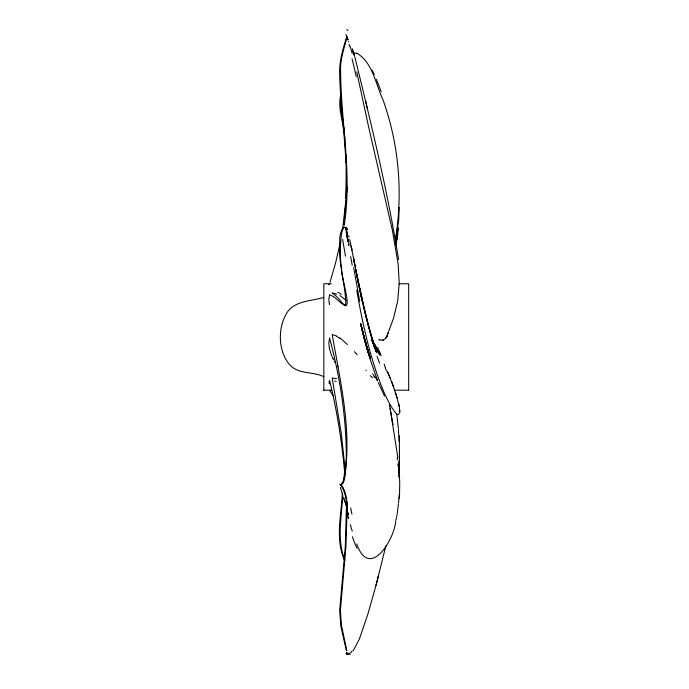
<?xml version="1.0" encoding="UTF-8"?>
<svg xmlns="http://www.w3.org/2000/svg" width="689" height="689" viewBox="0 0 689 689"><rect width="100%" height="100%" fill="white"/><g stroke="black" fill="none" stroke-linecap="round" stroke-linejoin="round"><path stroke-width="1.03" d="M399.224 413.607C397.777 417.448 393.428 409.645 392.342 408.267C385.349 397.114 380.707 384.703 376.435 372.31C367.366 345.611 361.553 317.948 356.721 290.207M346.911 186.9L346.765 192.283M399.465 462.948L399.37 435.844M399.758 412.771L399.284 406.596L396.037 394.289M399.465 498.474L399.741 482.179L398.742 465.893M345.792 198.535L346.352 168.719M399.112 494.668L398.587 502.841M345.689 503.47L347.859 515.148L347.049 509.274M398.587 465.953L398.897 461.01M345.792 201.007L342.571 230.092M348.091 241.236L348.083 239.703M345.689 228.025L347.859 241.641L347.213 235.974M344.888 212.436C350.15 166.48 340.883 120.747 339.651 74.894C339.066 62.044 342.666 49.754 346.446 37.671M348.066 241.615L347.144 234.811M398.776 472.663L399.422 463.783M344.81 213.366L344.345 218.947M347.144 509.266L348.066 515.122L348.066 513.262M343.82 224.709L344.104 221.737M344.87 468.882L343.716 480.354M342.795 495.417C341.623 516.655 336.594 539.676 344.853 560.054M344.569 478.45L344.784 476.34M398.483 503.831L397.243 513.408M342.347 493.212C341.279 515.329 335.026 539.84 344.733 560.794M387.735 333.338L387.64 334.044L393.531 318.335L397.674 301.059L399.224 283.11L398.173 264.326L392.342 230.066L368.684 127.224L356.721 71.785M340.745 98.768L340.685 107.725L343.449 124.347M344.233 225.372C352.406 173.37 340.659 121.307 340.59 69.296C340.349 58.109 344.526 47.627 346.989 36.982M398.647 227.844L395.805 244.793M395.253 240.625C403.151 193.488 399.077 144.578 382.912 99.56C375.651 84.153 372.594 62.199 356.721 53.131M395.891 244.328L397.725 234.122L395.787 244.836M348.091 39.85L347.049 37.361M396.115 237.162L398.75 219.662L399.146 207.467M396.597 517.026L397.097 514.339M340.047 243.889L335.267 264.18L329.945 282.326M395.874 520.496L396.433 517.921M387.468 334.983L387.64 334.079L385.668 338.204M340.65 95.151C337.317 110.516 344.931 125.674 344.87 141.09M385.892 545.714L375.953 585.547L367.909 613.951L359.408 638.953L353.302 650.597M329.497 338.445L328.825 343.001L329.29 347.635M395.693 521.358C393.944 540.624 369.321 580.078 356.721 543.905M329.497 295.176L328.825 299.396L329.29 303.625M375.953 585.547L378.554 575.591M386.977 336.361L385.857 337.989M329.144 381.129L329.29 383.678M352.234 650.864L350.331 653.198M385.392 338.497L384.979 338.902A12.652 8.75 42.7 0 1 384.006 339.634L383.773 339.78A3.195 1.981 22.3 0 1 383.282 339.953M323.839 297.424C310.799 301.394 292.791 300.525 285.797 314.787C281.103 323.374 279.648 333.433 280.681 343.096C281.853 351.95 285.177 360.941 292.015 366.996C301.059 374.161 313.771 371.733 323.839 376.702M382.541 340.056L380.354 339.996A12.876 10.447 50.5 0 1 379.863 339.884M331.357 283.765L323.839 283.765L323.839 390.362M399.017 283.765L408.68 283.765L408.68 390.362M323.839 390.189L331.357 390.189M394.719 390.189L408.68 390.189M332.503 378.14L336.645 378.614M348.066 654.55L345.99 653.516M379.863 339.935L378.812 339.746M347.816 654.464L347.049 654.05M347.781 654.533L347.144 654.05M332.503 334.716L336.645 335.956M332.503 293.066L336.645 294.143M329.6 294.78C336.034 296.856 339.927 303.453 345.792 305.933C345.938 284.557 337.653 262.431 339.815 240.452C338.936 238.11 342.666 221.126 346.446 229.601M339.884 295.564L346.266 300.378M376.022 377.934L373.981 376.616M332.227 293.006C334.415 294.634 336.465 296.434 338.42 298.32C357.445 323.313 339.074 272.792 341.822 267.616C339.522 267.599 339.264 215.063 346.972 229.945M339.884 337.817L347.437 344.526M329.084 284.617L329.161 284.686A14.994 2.162 75.9 0 1 329.342 284.738L328.877 284.368M354.422 351.666L355.645 353.009M355.946 353.354L357.221 354.775M347.712 39.833L347.015 37.025M338.041 366.772L337.61 366.203M372.594 373.722L375.548 377.916M377.494 380.698L376.409 379.157M329.643 390.387L333.028 395.529M335.173 362.603L334.372 361.26M372.37 340.547L375.806 346.946L372.456 340.607M371.784 339.436L373.24 342.14L371.604 339.048M371.672 339.186L374.101 343.733M333.657 359.942L333.132 358.917M373.722 342.933L378.278 351.786L374.549 344.5L376.642 348.556M379.079 353.414L376.168 347.635L379.872 355.042L376.961 349.22M373.593 344.311L375.359 348.083L373.498 344.078M384.488 396.089L378.313 382.584M372.12 70.183L374.213 74.498M377.744 350.796L378.519 352.38M373.111 343.286L374.342 345.844L372.206 341.417M333.011 358.668L332.434 357.419M372.999 342.976L374.48 346.197M372.947 342.889L374.36 345.981L372.396 341.486M373.671 344.44L376.125 350.245L372.301 340.805L374.282 345.938L372.568 341.511M375.212 347.893L373.231 343.406L374.36 345.981M387.296 371.259L392.291 383.437L397.131 397.872M377.753 347.549L378.003 348.134M378.252 348.712L378.502 349.289M346.524 503.383L346.98 505.123M390.25 378.201L387.562 371.81M378.976 350.417L379.208 350.968M372.706 342.037L374.497 346.378L372.275 340.995M376.358 79.313L381.25 91.715M379.432 351.519L379.88 352.596M332.02 356.437L331.745 355.748M380.095 353.121L381.112 355.688M375.841 349.84L373.059 342.76L376.754 352.57L372.448 340.831L376.642 352.639L372.551 340.702L375.272 348.694L373.869 344.758M373.059 342.76L375.066 347.885M345.99 34.45L347.816 39.333M377.538 380.672L368.977 355.713L361.346 326.689L365.799 344.052M346.515 227.938L346.688 228.49M391.628 381.689L393.652 387.149M331.495 355.093L331.047 353.836M373.162 342.795L376.022 350.606M370.355 358.056L369.39 355.412L370.294 357.901M370.277 357.849L368.004 351.45M366.694 347.402L370.424 358.358M369.735 356.385L367.323 349.168L368.675 353.354M373.223 342.674L375.961 350.667M348.539 41.443L348.712 41.951M369.054 354.404L362.5 331.555M352.225 48.841L354.602 56.205M361.803 328.567L370.363 358.409M343.596 497.613L344.931 501.704M373.894 344.646L375.849 350.572L372.491 340.142L375.204 348.591M344.061 499.034L345.353 503.065M384.212 364.257L385.332 367.711M369.054 354.49L365.928 344.543L368.83 353.784M330.832 353.199L330.375 351.769M342.175 493.419L340.375 487.424M352.51 49.703L354.344 55.404M366.694 347.187L368.925 354.18L366.057 345.206L369.554 356.135M371.862 338.178L374.549 346.619L372.491 340.142M395.469 392.506L396.003 394.237M373.111 342.114L374.334 346.059L371.078 335.302L373.731 344.087M385.444 368.072L385.978 369.812M368.589 353.13L365.092 341.529L367.134 348.488M352.234 531.193L350.331 524.656M350.331 46.955L352.234 53.492M367.737 350.468L368.339 352.441L362.991 333.476M372.241 339.229L369.657 330.22L372.809 341.193L369.097 328.291M386.176 370.484L386.365 371.138M354.852 57.015C371.225 124.08 387.683 191.353 398.604 259.529M330.152 351.02L329.695 349.357M329.6 338.041C339.953 377.098 346.446 417.474 346.317 457.927C345.378 466.737 346.481 477.132 341.133 484.634C339.212 485.271 339.66 483.377 340.934 485.306C344.784 491.205 346.326 498.319 346.67 505.287M364.214 338.213L367.435 349.461L363.68 336.266M367.909 323.796L370.742 334.105L365.747 315.467M363.491 335.388L365.273 342.106M364.464 339.229L360.648 323.503L363.981 337.309L361.062 325.32L362.259 330.444M363.508 306.217L367.194 321.065L357.979 281.052M364.627 310.877L368.934 327.611L364.18 309.077M348.729 235.604L349.125 237.18M329.6 380.561C337.162 411.454 342.157 442.975 344.81 474.661M329.592 348.953L329.471 348.445M362.345 330.78L364.093 337.946M365.075 312.685L355.688 269.253L361.785 298.819M361.914 328.963L363.172 334.199L361.484 327.146M362.69 302.747L361.045 295.503L363.913 307.957M365.583 100.766L367.478 109.034M349.685 239.548L351.76 249.254M346.756 228.782L346.817 229.549M362.543 302.135L359.365 287.769M362.164 300.473L357.186 277.004L358.461 283.377M399.284 406.596L398.587 403.375M348.539 517.379L348.712 518.154M361.225 296.382L358.151 281.913M351.226 246.722L354.551 263.396M351.063 245.921L351.967 250.228M346.696 652.716L346.817 653.379M353.905 260.054L356.911 275.652M356.127 271.604L357.712 279.7M355.248 266.901L353.724 259.064M353.543 258.074L354.783 264.559M332.227 334.665C340.495 382.688 352.699 432.253 343.906 480.931C342.984 487.114 338.049 481.723 342.657 486.718C345.129 491.576 346.61 496.958 346.817 502.41M347.049 505.502L347.015 507.492M347.816 513.779L345.99 502.841M389.474 404.865L393.006 424.725M352.234 265.343L350.641 256.609M390.06 408.146L397.897 457.703M332.227 378.132L341.313 433.751L345.525 472.869M348.539 244.595L348.712 245.628M347.816 240.013L345.99 227.327M347.153 235.569L347.049 234.82M343.906 127.439L344.13 129.101M347.394 232.727L347.471 233.313M396.821 414.589L398.354 428.627M346.446 650.76L340.934 626.757L339.643 610.532L345.318 546.386L346.386 508.224M347.015 653.525L346.937 652.526M397.217 457.978L397.45 460.002M397.88 464.059L398.087 466.1M346.817 232.822L346.722 231.917M346.817 507.138L346.722 506.019M345.051 143.174L345.516 149.1M346.817 650.76L341.417 625.069L340.409 610.514L345.947 546.411L347.032 511.186M398.595 472.232L398.75 474.282M398.449 429.652L399.112 441.563M398.802 475.307L398.922 477.348M347.015 233.123L346.937 231.332M399.801 411.798L399.706 409.662M345.861 154.715L346.205 162.759M377.047 356.394A64.025 18.293 67.8 0 1 379.63 363.422M349.056 244.948A66.764 11.05 79 0 1 348.35 240.53M345.508 256.127A90.578 14.219 79 0 1 342.648 239.376M353.638 267.478A134.656 3.531 79.6 0 1 359.684 301.351M346.955 228.197A11.437 1.24 -85.7 0 1 347.196 229.428M347.299 235.087A12.023 1.869 80.9 0 1 347.17 233.485M337.765 292.351A15.795 12.798 -8.1 0 1 341.313 294.281M329.618 304.65A14.994 1.473 74.7 0 1 329.463 303.97M372.646 377.581A22.961 12.858 26.7 0 1 370.251 375.686M346.972 234.656A11.997 1.619 78.8 0 1 346.731 232.615M346.283 232.408A11.437 0.801 88.1 0 1 346.309 232.727M329.531 348.298A14.994 4.005 84.8 0 1 329.351 347.497M347.006 509.386A11.997 2.808 89.1 0 1 346.756 507.207M357.005 548.255A134.656 18.103 83.2 0 1 352.415 536.748M351.941 514.158A89.734 16.157 86.3 0 1 350.701 507.982M348.281 518.249A66.764 17.389 -88.7 0 1 347.523 514.623M365.945 370.088A119.92 26.966 43.2 0 1 366.315 370.579M347.187 501.876A11.437 1.438 87.8 0 1 347.334 505.769M347.247 509.033A12.023 2.627 -88.6 0 1 347.144 507.319M336.439 336.43A15.795 15.141 16.8 0 1 339.591 338.196M383.368 340.073A5.056 3.419 27.8 0 1 382.61 340.194M385.599 338.187A11.851 3.118 -62.2 0 1 385.461 338.333M346.834 37.103A11.997 0.792 77 0 1 347.101 37.619M346.464 37.352A11.437 0.801 -88 0 1 346.601 38.351M352.045 58.806A134.656 19.326 83.9 0 1 356.222 76.918M346.756 29.644A89.734 9.078 80.7 0 1 347.919 30.592M349.03 44.389A66.764 2.498 75 0 1 349.805 46.818M387.993 333.011A15.115 12.169 -58 0 1 387.967 333.312M387.588 335.018A2.17 0.81 -77.6 0 1 387.02 336.568M329.437 383.764A14.994 3.514 -80.9 0 1 329.308 383.601M347.041 654.111A11.997 1.886 -79.8 0 1 346.782 653.508M346.739 653.224A11.437 0.551 86.5 0 1 346.67 653.99M350.176 654.507A89.734 14.469 -84.1 0 1 348.884 653.043M348.608 654.042A66.764 9.741 -77.3 0 1 347.842 654.352M347.239 654.162A11.437 0.551 83 0 1 347.092 653.904M347.196 653.809A12.023 1.404 -79.2 0 1 347.11 653.146M334.725 381.069A15.795 6.08 5.1 0 1 336.137 381.361M353.509 53.242A134.656 23.125 -87.3 0 1 356.695 53.458M373.938 344.939L373.016 343.122L373.938 344.939"/></g></svg>
